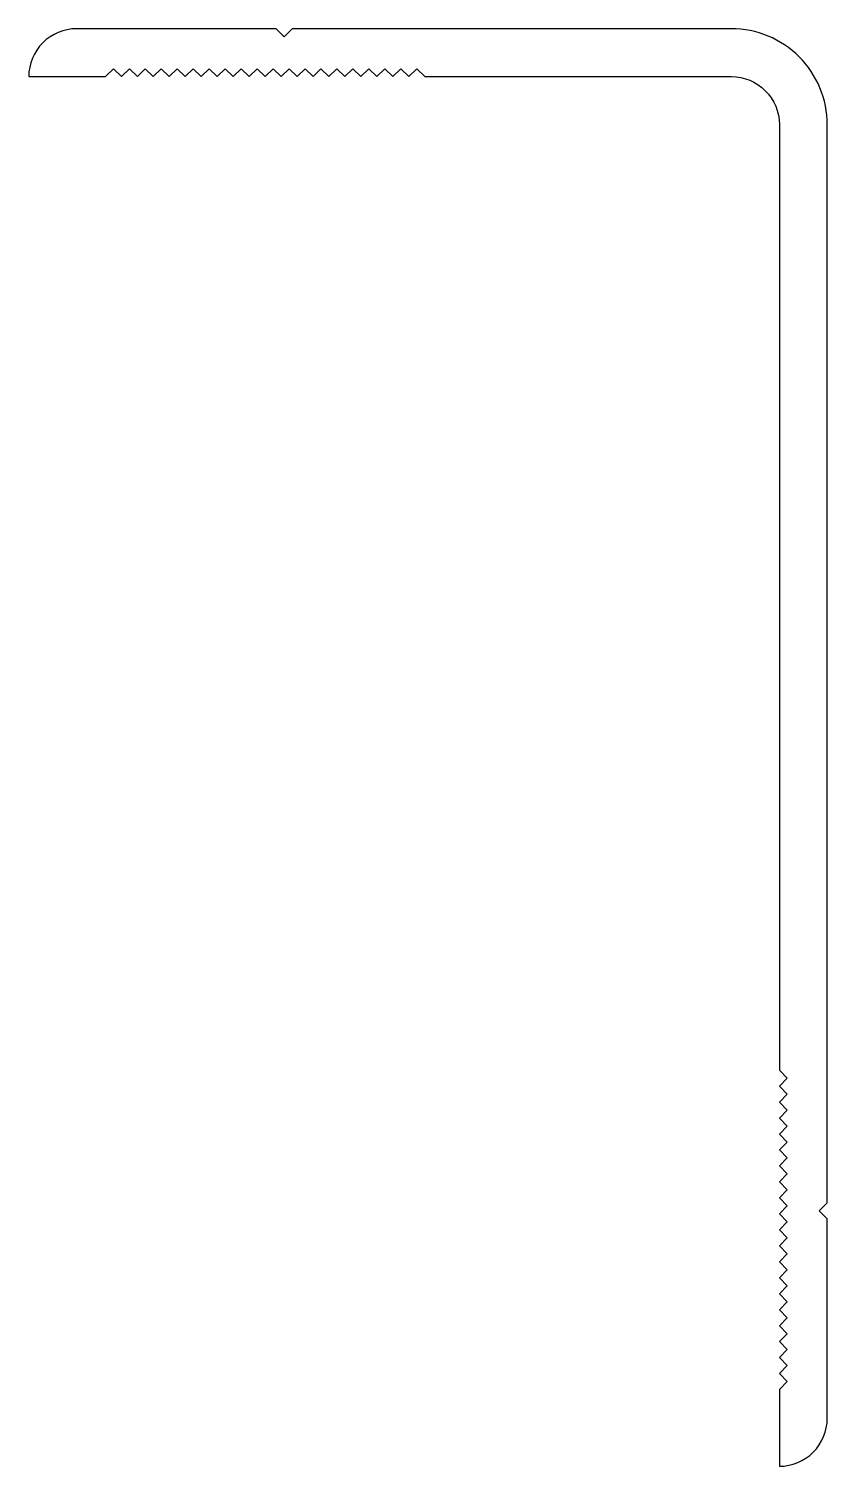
# Model space of a CAD drawing. Extents: x 441.3 to 491.3, y 171.6 to 261.6.
import ezdxf

# ---------------------------------------------------------------- set-up
doc = ezdxf.new("R2010")
doc.units = 0
doc.layers.add('ANA', color=220, linetype='CONTINUOUS')

msp = doc.modelspace()

# ---------------------------------------------------------------- linework, layer by layer
at = {"layer": 'ANA', "color": 0}
msp.add_lwpolyline([(488.325, 255.619), (488.325, 196.419), (488.825, 195.919), (488.325, 195.419), (488.825, 194.919), (488.325, 194.419), (488.825, 193.919), (488.325, 193.419), (488.825, 192.919), (488.325, 192.419), (488.825, 191.919), (488.325, 191.419), (488.825, 190.919), (488.325, 190.419), (488.825, 189.919), (488.325, 189.419), (488.825, 188.919), (488.325, 188.419), (488.825, 187.919), (488.325, 187.419), (488.825, 186.919), (488.325, 186.419), (488.825, 185.919), (488.325, 185.419), (488.825, 184.919), (488.325, 184.419), (488.825, 183.919), (488.325, 183.419), (488.825, 182.919), (488.325, 182.419), (488.825, 181.919), (488.325, 181.419), (488.825, 180.919), (488.325, 180.419), (488.825, 179.919), (488.325, 179.419), (488.825, 178.919), (488.325, 178.419), (488.825, 177.919), (488.325, 177.419), (488.825, 176.919), (488.325, 176.419), (488.325, 171.619, 0.414214), (491.325, 174.619), (491.325, 187.119), (490.825, 187.619), (491.325, 188.119), (491.325, 255.619, 0.414214), (485.325, 261.619), (457.825, 261.619), (457.325, 261.119), (456.825, 261.619), (444.325, 261.619, 0.414214), (441.325, 258.619), (446.125, 258.619), (446.625, 259.119), (447.125, 258.619), (447.625, 259.119), (448.125, 258.619), (448.625, 259.119), (449.125, 258.619), (449.625, 259.119), (450.125, 258.619), (450.625, 259.119), (451.125, 258.619), (451.625, 259.119), (452.125, 258.619), (452.625, 259.119), (453.125, 258.619), (453.625, 259.119), (454.125, 258.619), (454.625, 259.119), (455.125, 258.619), (455.625, 259.119), (456.125, 258.619), (456.625, 259.119), (457.125, 258.619), (457.625, 259.119), (458.125, 258.619), (458.625, 259.119), (459.125, 258.619), (459.625, 259.119), (460.125, 258.619), (460.625, 259.119), (461.125, 258.619), (461.625, 259.119), (462.125, 258.619), (462.625, 259.119), (463.125, 258.619), (463.625, 259.119), (464.125, 258.619), (464.625, 259.119), (465.125, 258.619), (465.625, 259.119), (466.125, 258.619), (485.325, 258.619, -0.414214)], format="xyb", close=True, dxfattribs=at)

doc.saveas('drawing.dxf')
